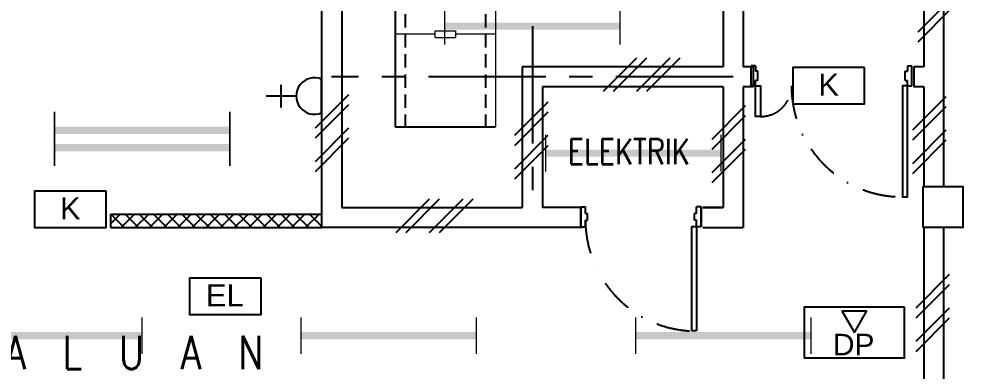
# Model space of a CAD drawing. Header units: inches. Extents: x -106706990 to 300603, y -86718466 to 1728185.
# Drawn here: x 36001 to 43058, y 38633 to 41261 of the extents above; entities that cross this region are included whole.
import ezdxf
from ezdxf.enums import TextEntityAlignment as Align

# ---------------------------------------------------------------- set-up
doc = ezdxf.new("R2010")
doc.units = ezdxf.units.IN
doc.header["$MEASUREMENT"] = 0
for name, pattern in [('CENTER', [2, 1.25, -0.25, 0.25, -0.25]), ('DASHDOT', [1, 0.5, -0.25, 0, -0.25]), ('DASHED2', [0.375, 0.25, -0.125]), ('HIDDEN', [0.375, 0.25, -0.125])]:
    doc.linetypes.add(name, pattern=pattern)
for name, color, linetype in [('A-COLUMN', 3, 'Continuous'), ('A-DOOR', 9, 'Continuous'), ('A-HATCH', 8, 'Continuous'), ('A-PARTITION', 4, 'Continuous'), ('A-ROOMSYM', 3, 'Continuous'), ('A-STAIRH', 8, 'HIDDEN'), ('A-TXTBOMBA', 7, 'Continuous'), ('A-WALL', 1, 'Continuous'), ('A-WLH', 7, 'Continuous'), ('concrete cover', 7, 'Continuous'), ('EL LIGHT', 6, 'Continuous'), ('ELECT', 6, 'Continuous'), ('Grid', 8, 'CENTER'), ('K LIGHT', 3, 'Continuous'), ('LAMP', 5, 'Continuous')]:
    doc.layers.add(name, color=color, linetype=linetype)
doc.styles.add('arial', font='arial.ttf')
doc.styles.add('style1', font='romans.shx', dxfattribs={"height": 750})

# ---------------------------------------------------------------- blocks, each defined once
blk = doc.blocks.new('A$C49831240')
at = {"layer": 'A-WLH', "color": 8}
for p, q in [((250, 575), (0, 325)), ((250, 500), (0, 250)), ((250, 325), (0, 75)), ((250, 250), (0, 0))]:
    blk.add_line(p, q, dxfattribs=at)
blk = doc.blocks.new('A$C52B244CD')
at = {"layer": 'A-WLH', "color": 8}
for p, q in [((0, 0), (250, 250)), ((75, 0), (325, 250)), ((250, 0), (500, 250)), ((325, 0), (575, 250))]:
    blk.add_line(p, q, dxfattribs=at)
blk = doc.blocks.new('A$C674C400B')
at = {"layer": 'A-DOOR', "color": 8}
for p, q in [((35, 150), (35, 927.1)), ((35, 927.1), (73, 927.1)), ((73, 150), (73, 927.1)), ((35, 150), (73, 150))]:
    blk.add_line(p, q, dxfattribs=at)
at = {"layer": 'A-DOOR', "color": 8, "linetype": 'Continuous'}
for p, q in [((0, 0), (0, 150)), ((0, 150), (0, 0)), ((0, 150), (35, 150)), ((0, 150), (0, 0)), ((0, 0), (0, 150)), ((0, 150), (0, 0)), ((0, 150), (0, 150)), ((0, 0), (0, 150)), ((0, 150), (0, 0)), ((0, 150), (0, 150)), ((35, 150), (35, 100)), ((900, 150), (865, 150)), ((865, 150), (865, 100)), ((900, 150), (900, 0)), ((900, 0), (900, 150)), ((900, 150), (900, 0)), ((900, 150), (900, 0)), ((900, 0), (900, 150)), ((900, 150), (900, 0)), ((900, 150), (900, 150)), ((900, 0), (900, 150)), ((900, 150), (900, 0)), ((900, 150), (900, 150)), ((35, 100), (50, 100)), ((50, 100), (50, 50)), ((865, 100), (850, 100)), ((850, 100), (850, 50)), ((35, 50), (50, 50)), ((35, 50), (35, 0)), ((865, 50), (850, 50)), ((865, 50), (865, 0)), ((0, 0), (35, 0)), ((0, 0), (0, 0)), ((0, 0), (0, 0)), ((900, 0), (865, 0)), ((900, 0), (900, 0)), ((900, 0), (900, 0))]:
    blk.add_line(p, q, dxfattribs=at)
at = {"layer": 'A-DOOR', "color": 8, "linetype": 'DASHDOT', "ltscale": 500}
blk.add_arc((35, 98), 830, 0.13806, 87.3759, dxfattribs=at)
blk = doc.blocks.new('A$C453929C5')
at = {"layer": 'A-DOOR', "color": 8}
for p, q in [((828.9, 1168), (828.9, 1200)), ((828.9, 1200), (978.9, 1200)), ((978.9, 1168), (978.9, 1200)), ((828.9, 1168), (868.9, 1168)), ((868.9, 1150), (868.9, 1168)), ((868.9, 1150), (938.9, 1150)), ((938.9, 1150), (938.9, 1168)), ((978.9, 1168), (938.9, 1168)), ((828.9, 32), (828.9, 0)), ((828.9, 32), (868.9, 32)), ((868.9, 50), (938.9, 50)), ((868.9, 50), (868.9, 32)), ((938.9, 50), (938.9, 32)), ((978.9, 32), (938.9, 32)), ((978.9, 32), (978.9, 0)), ((828.9, 0), (978.9, 0))]:
    blk.add_line(p, q, dxfattribs=at)
for points in [[(828.9, 1168), (828.9, 1130), (600, 1130), (600, 1168)], [(828.9, 32), (828.9, 70), (0, 70), (0, 32)]]:
    blk.add_lwpolyline(points, close=True, dxfattribs=at)
at = {"layer": 'A-DOOR', "color": 8, "linetype": 'DASHDOT', "ltscale": 500}
for centre, radius, start, end in [((828.1, 1128.1), 228.1, 179.53216, 270.06778), ((828.1, 71.9), 828.1, 89.93222, 180.12888)]:
    blk.add_arc(centre, radius, start, end, dxfattribs=at)
blk = doc.blocks.new('YBC 236')
at = {"layer": 'LAMP'}
for points, const_width in [([(-134681.8, 193808.3), (-134681.8, 193533.1)], 10.9), ([(-133371.4, 193808.3), (-133371.4, 193533.1)], 10.9), ([(-134681.8, 193670.7), (-133371.4, 193670.7)], 54.6), ([(-134681.8, 193679.4), (-134681.8, 193404.2)], 10.9), ([(-133371.4, 193679.4), (-133371.4, 193404.2)], 10.9), ([(-134681.8, 193541.8), (-133371.4, 193541.8)], 54.6)]:
    blk.add_lwpolyline(points, dxfattribs=dict(at, const_width=const_width))
blk = doc.blocks.new('*U235')
at = {"layer": 'LAMP'}
blk.add_blockref('YBC 236', (134026.6, -193606.2, -5.5), dxfattribs=at)
blk = doc.blocks.new('*U236')
at = {"layer": 'LAMP', "color": 0, "linetype": 'ByBlock', "lineweight": -2, "transparency": 16777216}
for p in [(0, 3000), (0, 1500), (0, 0)]:
    blk.add_blockref('*U235', p, dxfattribs=at)
blk = doc.blocks.new('YBC136')
at = {"layer": 'LAMP'}
for points, const_width in [([(-135000.8, 195525.6), (-135000.8, 195250.4)], 10.9), ([(-133690.5, 195525.6), (-133690.5, 195250.4)], 10.9), ([(-135000.8, 195388), (-133690.5, 195388)], 54.6)]:
    blk.add_lwpolyline(points, dxfattribs=dict(at, const_width=const_width))
blk = doc.blocks.new('*U255')
at = {"layer": 'LAMP'}
blk.add_blockref('YBC136', (134345.6, -195388, -5.5), dxfattribs=at)
blk = doc.blocks.new('*U256')
at = {"layer": 'LAMP', "color": 0, "linetype": 'ByBlock', "lineweight": -2, "transparency": 16777216}
for p in [(0, 2500), (0, 0)]:
    blk.add_blockref('*U255', p, dxfattribs=at)
blk = doc.blocks.new('*U259')
at = {"layer": 'LAMP', "rotation": 180}
blk.add_blockref('YBC136', (-134345.6, 195388, -5.5), dxfattribs=at)
blk = doc.blocks.new('*U260')
at = {"layer": 'LAMP', "color": 0, "linetype": 'ByBlock', "lineweight": -2, "transparency": 16777216}
for p in [(2500, 0), (5000, 0), (7500, 0)]:
    blk.add_blockref('*U259', p, dxfattribs=at)
blk = doc.blocks.new('EXIT LAMP')
at = {"layer": 'K LIGHT', "color": 3}
blk.add_lwpolyline([(54141.1, 5237.4), (53604.6, 5237.4), (53604.6, 4967.1), (54141.1, 4967.1)], close=True, dxfattribs=at)
at = {"layer": 'K LIGHT', "color": 3, "style": 'arial'}
blk.add_text('K', height=164.8, dxfattribs=at).set_placement((53795.7, 5027.4))
blk = doc.blocks.new('EMERGENCY LIGHT')
at = {"layer": 'EL LIGHT', "color": 6}
blk.add_lwpolyline([(49517.9, 4899.8), (48981.4, 4899.8), (48981.4, 4629.5), (49517.9, 4629.5)], close=True, dxfattribs=at)
at = {"layer": 'EL LIGHT', "color": 6, "style": 'arial'}
blk.add_text('EL', height=164.84, dxfattribs=at).set_placement((49104.8, 4689.8))
blk = doc.blocks.new('SOCKET')
at = {"layer": 'ELECT', "color": 6}
for p, q in [((15248.7, 25891.4), (15248.7, 26116.4)), ((15164.3, 26003.9), (15333.1, 26003.9)), ((15112.3, 25701.6), (15385.1, 25701.6))]:
    blk.add_line(p, q, dxfattribs=at)
blk.add_arc((15248.7, 25755), 136.4, 336.97635, 203.02365, dxfattribs=at)

msp = doc.modelspace()

# ---------------------------------------------------------------- hatches: boundary and pattern name
at = {"layer": 'A-HATCH'}
h = msp.add_hatch(dxfattribs=at)
h.set_pattern_fill('ANSI37', color=8, scale=600)
h.set_pattern_definition([(45, (2570.67, -198349.356), (-53.033009, 53.033009), []), (135, (2570.67, -198349.356), (-53.033009, -53.033009), [])])
h.paths.add_polyline_path([(32288.8, 44204.4), (32188.8, 44204.4), (32188.8, 39854.4), (32288.8, 39854.4)])
h.paths.add_polyline_path([(33988.8, 39704.4), (33988.8, 39804.4), (32288.8, 39804.4), (32288.8, 39854.4), (32188.8, 39854.4), (32188.8, 39704.4)])
h.paths.add_polyline_path([(36688.8, 39804.4), (36688.8, 39704.4), (38263.8, 39704.4), (38263.8, 39804.4)])
h.paths.add_polyline_path([(35288.8, 40029.4), (35338.8, 40029.4), (35338.8, 44204.4), (35288.8, 44204.4)])
h.paths.add_polyline_path([(35338.8, 40029.4), (35388.8, 40029.4), (35388.8, 44204.4), (35338.8, 44204.4)])

# ---------------------------------------------------------------- linework, layer by layer
at = {"layer": 'A-COLUMN', "color": 8}
msp.add_lwpolyline([(42758.3, 39707.5), (43058.3, 39707.5), (43058.3, 40007.5), (42758.3, 40007.5)], close=True, dxfattribs=at)
at = {"layer": 'A-PARTITION', "color": 8}
for p, q in [((36688.8, 39804.4), (38263.8, 39804.4)), ((36688.8, 39704.4), (36688.8, 39804.4)), ((36688.8, 39704.4), (38263.8, 39704.4))]:
    msp.add_line(p, q, dxfattribs=at)
at = {"layer": 'A-STAIRH', "color": 8, "linetype": 'DASHED2', "ltscale": 400}
for p, q in [((38888.8, 44147.5), (38888.8, 40454.9)), ((39488.8, 44147.5), (39488.8, 40454.9))]:
    msp.add_line(p, q, dxfattribs=at)
at = {"layer": 'A-TXTBOMBA', "color": 8}
for p, q in [((42151.3, 39083.8), (42247.1, 38920.7)), ((42151.3, 39083.8), (42339.7, 39083.8)), ((42247.1, 38920.7), (42339.7, 39083.8))]:
    msp.add_line(p, q, dxfattribs=at)
msp.add_lwpolyline([(42620.5, 39109.5), (41870.5, 39109.5), (41870.5, 38731.6), (42620.5, 38731.6)], close=True, dxfattribs=at)
at = {"layer": 'A-WALL', "color": 8, "linetype": 'Continuous', "ltscale": 900}
for p, q in [((38263.8, 44204.4), (38263.8, 39704.4)), ((38413.8, 44204.4), (38413.8, 39854.4)), ((41263.8, 44204.4), (41263.8, 40904.4)), ((41413.8, 44204.4), (41413.8, 40904.4)), ((39763.8, 40904.4), (39763.8, 39854.4)), ((41263.8, 40904.4), (39763.8, 40904.4)), ((41488.8, 40904.4), (41413.8, 40904.4)), ((41488.8, 40904.4), (41488.8, 40754.4)), ((42763.8, 40904.4), (42688.8, 40904.4)), ((42688.8, 40904.4), (42688.8, 40754.4)), ((39913.8, 40754.4), (39913.8, 39854.4)), ((41263.8, 40754.4), (39913.8, 40754.4)), ((41263.8, 40754.4), (41263.8, 39854.4)), ((41488.8, 40754.4), (41413.8, 40754.4)), ((41413.8, 40754.4), (41413.8, 39704.4)), ((42763.8, 40754.4), (42688.8, 40754.4)), ((38413.8, 39854.4), (38563.8, 39854.4)), ((38413.8, 39854.4), (39763.8, 39854.4)), ((39463.8, 39854.4), (39763.8, 39854.4)), ((40213.8, 39854.4), (39913.8, 39854.4)), ((40213.8, 39854.4), (39913.8, 39854.4)), ((41113.8, 39854.4), (41263.8, 39854.4)), ((40213.8, 39704.4), (38263.8, 39704.4)), ((42763.8, 39704.4), (42763.8, 33704.4))]:
    msp.add_line(p, q, dxfattribs=at)
at = {"layer": 'A-WALL', "color": 8}
for p, q in [((42763.8, 44004.4), (42763.8, 40904.4)), ((42913.8, 40004.4), (42913.8, 44004.4)), ((42763.8, 40754.4), (42763.8, 40004.4)), ((41263.8, 39854.4), (41113.8, 39854.4)), ((41113.8, 39704.4), (41413.8, 39704.4)), ((42913.8, 33704.4), (42913.8, 39704.4))]:
    msp.add_line(p, q, dxfattribs=at)
at = {"layer": 'A-WLH', "color": 8}
for p, q in [((38820.7, 39668.6), (39070.7, 39918.6)), ((38895.7, 39668.6), (39145.7, 39918.6)), ((39070.7, 39668.6), (39320.7, 39918.6)), ((39145.7, 39668.6), (39395.7, 39918.6))]:
    msp.add_line(p, q, dxfattribs=at)
at = {"layer": 'concrete cover', "color": 8}
for p, q in [((38813.8, 44147.5), (38813.8, 40454.9)), ((38813.8, 40454.9), (39563.8, 40454.9))]:
    msp.add_line(p, q, dxfattribs=at)
at = {"layer": 'concrete cover', "color": 8, "lineweight": 0}
for p, q in [((39563.8, 44147.5), (39563.8, 40454.9)), ((39113.8, 41147.5), (38813.8, 41147.5)), ((39113.8, 41122.5), (39113.8, 41172.5)), ((39113.8, 41172.5), (39263.8, 41172.5)), ((39263.8, 41172.5), (39263.8, 41122.5)), ((39563.8, 41147.5), (39263.8, 41147.5)), ((39113.8, 41122.5), (39263.8, 41122.5))]:
    msp.add_line(p, q, dxfattribs=at)
at = {"layer": 'Grid', "color": 8, "ltscale": 700}
for p, q in [((39838.8, 41207.1), (39838.8, 39854.4)), ((41338.8, 40829.4), (38338.8, 40829.4))]:
    msp.add_line(p, q, dxfattribs=at)

# ---------------------------------------------------------------- block references
at = {"layer": 'A-DOOR', "color": 8}
for name, p, rotation in [('A$C453929C5', (42675.1, 39933.2), 90), ('A$C674C400B', (41100.6, 39859.7), 180)]:
    msp.add_blockref(name, p, dxfattribs=dict(at, rotation=rotation))
at = {"layer": 'A-WLH', "color": 8}
for name, p in [('A$C49831240', (42720.2, 41088.5)), ('A$C52B244CD', (40369.6, 40721.2)), ('A$C49831240', (38215.1, 40120.4)), ('A$C49831240', (42680.2, 40105.7)), ('A$C49831240', (39705.6, 40065.1)), ('A$C49831240', (41179.1, 40037.2)), ('A$C49831240', (42704.9, 38777.9))]:
    msp.add_blockref(name, p, dxfattribs=at)
at = {"layer": 'ELECT', "color": 7, "linetype": 'HIDDEN', "rotation": 89.99999999999937}
msp.add_blockref('SOCKET', (63964.8, 25437.1), dxfattribs=at)
at = {"layer": 'LAMP', "color": 0}
for name, p in [('*U256', (39838.8, 41207.1)), ('*U236', (36922.9, 40365.8)), ('EXIT LAMP', (-11818.8, 35661)), ('EXIT LAMP', (-17486.8, 34737.4)), ('EMERGENCY LIGHT', (-11705.6, 34426)), ('*U260', (33765.6, 38897.6))]:
    msp.add_blockref(name, p, dxfattribs=at)
at = {"layer": 'LAMP'}
msp.add_blockref('YBC136', (174939.4, -155128.5), dxfattribs=at)

# ---------------------------------------------------------------- texts
at = {"layer": 'A-ROOMSYM', "color": 8, "style": 'style1', "width": 0.8}
for s, height, p in [('ELEKTRIK', 187.5, (40559.3, 40178.3)), ('L  A  L  U  A  N', 250, (36654.4, 38647.1))]:
    msp.add_text(s, height=height, dxfattribs=at).set_placement(p, align=Align.CENTER)
at = {"layer": 'A-TXTBOMBA', "color": 8, "style": 'arial'}
msp.add_text('DP', height=160, dxfattribs=at).set_placement((42085.3, 38751.5))

doc.saveas('drawing.dxf')
